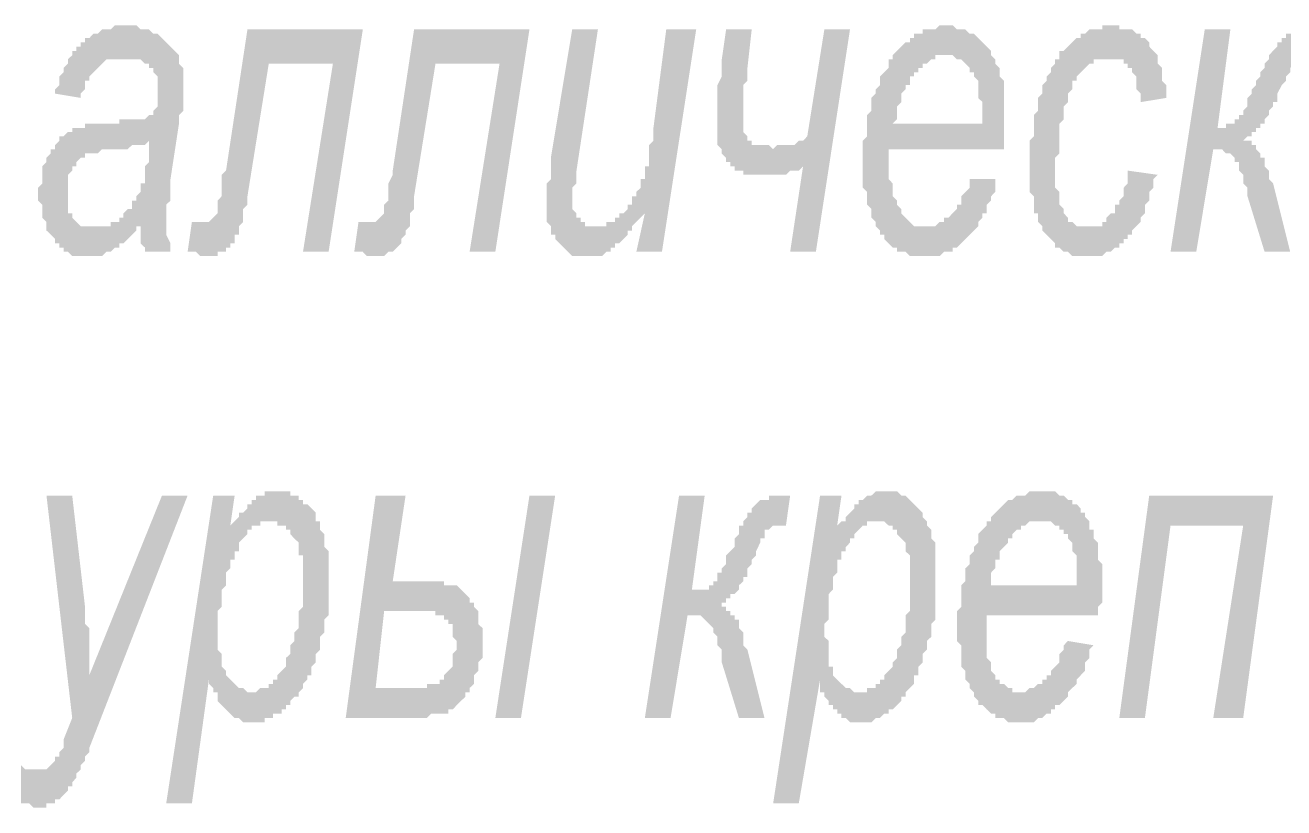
# Model space of a CAD drawing. Header units: millimetres. Extents: x 1372 to 666090, y 1285 to 31551.
# Drawn here: x 571148 to 572376, y 10033 to 10797 of the extents above; entities that cross this region are included whole.
import ezdxf

# ---------------------------------------------------------------- set-up
doc = ezdxf.new("R2010")
doc.units = ezdxf.units.MM
doc.layers.add('PDF _75-АЗ Штамп', color=7, linetype='Continuous')

msp = doc.modelspace()

# ---------------------------------------------------------------- hatches: boundary and pattern name
at = {"layer": 'PDF _75-АЗ Штамп', "transparency": 33554559}
h = msp.add_hatch(color=256, dxfattribs=at)
h.paths.add_polyline_path([(571260.4, 10600.7), (571256.2, 10600.7), (571256.2, 10596.5), (571252.1, 10592.4), (571252.1, 10592.4), (571247.9, 10588.2), (571247.9, 10588.2), (571243.7, 10584), (571239.6, 10584), (571239.6, 10579.9), (571235.4, 10579.9), (571235.4, 10579.9), (571231.2, 10575.7), (571231.2, 10575.7), (571227, 10575.7), (571222.9, 10571.5), (571222.9, 10571.5), (571218.7, 10571.5), (571214.5, 10571.5), (571214.5, 10571.5), (571210.4, 10571.5), (571210.4, 10571.5), (571206.2, 10571.5), (571202, 10571.5), (571197.8, 10571.5), (571197.8, 10571.5), (571193.7, 10571.5), (571189.5, 10575.7), (571189.5, 10575.7), (571185.3, 10575.7), (571185.3, 10579.9), (571181.2, 10579.9), (571181.2, 10584), (571177, 10584), (571177, 10588.2), (571172.8, 10592.4), (571172.8, 10592.4), (571168.6, 10596.5), (571168.6, 10600.7), (571168.6, 10604.9), (571164.5, 10609), (571164.5, 10609), (571164.5, 10613.2), (571164.5, 10617.4), (571164.5, 10621.6), (571160.3, 10625.7), (571160.3, 10629.9), (571160.3, 10634.1), (571160.3, 10638.2), (571164.5, 10642.4), (571164.5, 10646.6), (571164.5, 10650.8), (571164.5, 10654.9), (571164.5, 10659.1), (571164.5, 10659.1), (571168.6, 10663.3), (571168.6, 10663.3), (571168.6, 10667.4), (571172.8, 10671.6), (571172.8, 10675.8), (571177, 10675.8), (571177, 10679.9), (571181.2, 10684.1), (571181.2, 10684.1), (571181.2, 10688.3), (571185.3, 10688.3), (571189.5, 10692.5), (571189.5, 10692.5), (571193.7, 10692.5), (571193.7, 10696.6), (571197.8, 10696.6), (571202, 10696.6), (571206.2, 10696.6), (571206.2, 10700.8), (571206.2, 10700.8), (571210.4, 10700.8), (571210.4, 10700.8), (571214.5, 10700.8), (571218.7, 10700.8), (571218.7, 10700.8), (571222.9, 10700.8), (571227, 10700.8), (571231.2, 10700.8), (571235.4, 10700.8), (571239.6, 10700.8), (571239.6, 10705), (571243.7, 10705), (571247.9, 10705), (571252.1, 10705), (571252.1, 10705), (571256.2, 10705), (571260.4, 10705), (571264.6, 10705), (571264.6, 10705), (571268.7, 10709.1), (571268.7, 10709.1), (571272.9, 10709.1), (571272.9, 10709.1), (571272.9, 10709.1), (571272.9, 10713.3), (571277.1, 10717.5), (571277.1, 10721.7), (571277.1, 10725.8), (571277.1, 10730), (571277.1, 10734.2), (571277.1, 10734.2), (571277.1, 10738.3), (571277.1, 10742.5), (571277.1, 10746.7), (571272.9, 10750.8), (571272.9, 10755), (571268.7, 10755), (571268.7, 10759.2), (571264.6, 10759.2), (571264.6, 10759.2), (571260.4, 10763.4), (571260.4, 10763.4), (571256.2, 10763.4), (571252.1, 10763.4), (571252.1, 10763.4), (571247.9, 10763.4), (571243.7, 10763.4), (571239.6, 10763.4), (571239.6, 10763.4), (571235.4, 10763.4), (571231.2, 10763.4), (571231.2, 10763.4), (571227, 10763.4), (571222.9, 10759.2), (571222.9, 10759.2), (571218.7, 10755), (571218.7, 10755), (571214.5, 10750.8), (571214.5, 10750.8), (571210.4, 10746.7), (571210.4, 10742.5), (571206.2, 10742.5), (571206.2, 10738.3), (571206.2, 10734.2), (571202, 10730), (571202, 10725.8), (571202, 10725.8), (571177, 10730), (571177, 10734.2), (571181.2, 10738.3), (571181.2, 10742.5), (571181.2, 10746.7), (571181.2, 10746.7), (571185.3, 10750.8), (571185.3, 10755), (571189.5, 10759.2), (571189.5, 10763.4), (571189.5, 10763.4), (571193.7, 10767.5), (571193.7, 10771.7), (571197.8, 10771.7), (571197.8, 10775.9), (571202, 10775.9), (571202, 10780), (571206.2, 10780), (571206.2, 10784.2), (571210.4, 10784.2), (571210.4, 10784.2), (571214.5, 10788.4), (571214.5, 10788.4), (571218.7, 10788.4), (571222.9, 10792.6), (571222.9, 10792.6), (571227, 10792.6), (571231.2, 10792.6), (571231.2, 10792.6), (571235.4, 10796.7), (571239.6, 10796.7), (571243.7, 10796.7), (571243.7, 10796.7), (571243.7, 10796.7), (571247.9, 10796.7), (571252.1, 10796.7), (571256.2, 10796.7), (571260.4, 10792.6), (571260.4, 10792.6), (571264.6, 10792.6), (571268.7, 10792.6), (571268.7, 10792.6), (571272.9, 10788.4), (571277.1, 10788.4), (571277.1, 10788.4), (571281.3, 10784.2), (571281.3, 10784.2), (571285.4, 10780), (571285.4, 10780), (571289.6, 10775.9), (571289.6, 10775.9), (571293.8, 10771.7), (571293.8, 10771.7), (571297.9, 10767.5), (571297.9, 10763.4), (571297.9, 10759.2), (571297.9, 10759.2), (571302.1, 10755), (571302.1, 10750.8), (571302.1, 10746.7), (571302.1, 10742.5), (571302.1, 10738.3), (571302.1, 10734.2), (571302.1, 10734.2), (571302.1, 10730), (571302.1, 10725.8), (571302.1, 10721.7), (571302.1, 10717.5), (571302.1, 10713.3), (571297.9, 10709.1), (571297.9, 10705), (571297.9, 10700.8), (571289.6, 10646.6), (571289.6, 10642.4), (571289.6, 10638.2), (571289.6, 10629.9), (571289.6, 10625.7), (571285.4, 10621.6), (571285.4, 10617.4), (571285.4, 10617.4), (571285.4, 10613.2), (571285.4, 10609), (571285.4, 10604.9), (571285.4, 10604.9), (571285.4, 10600.7), (571285.4, 10596.5), (571285.4, 10592.4), (571285.4, 10592.4), (571289.6, 10584), (571289.6, 10579.9), (571289.6, 10575.7), (571289.6, 10575.7), (571264.6, 10575.7), (571264.6, 10579.9), (571260.4, 10584), (571260.4, 10588.2), (571260.4, 10592.4), (571260.4, 10596.5), (571260.4, 10600.7), (571260.4, 10600.7)], flags=0)
h.paths.add_polyline_path([(571268.7, 10684.1), (571268.7, 10684.1), (571264.6, 10679.9), (571260.4, 10679.9), (571260.4, 10679.9), (571260.4, 10679.9), (571256.2, 10679.9), (571256.2, 10679.9), (571252.1, 10679.9), (571247.9, 10675.8), (571247.9, 10675.8), (571243.7, 10675.8), (571239.6, 10675.8), (571239.6, 10675.8), (571235.4, 10675.8), (571231.2, 10675.8), (571227, 10675.8), (571222.9, 10675.8), (571218.7, 10671.6), (571218.7, 10671.6), (571214.5, 10671.6), (571214.5, 10671.6), (571210.4, 10671.6), (571206.2, 10671.6), (571206.2, 10667.4), (571206.2, 10667.4), (571202, 10667.4), (571202, 10667.4), (571197.8, 10663.3), (571197.8, 10659.1), (571193.7, 10659.1), (571193.7, 10654.9), (571193.7, 10654.9), (571189.5, 10650.8), (571189.5, 10646.6), (571189.5, 10642.4), (571189.5, 10638.2), (571189.5, 10638.2), (571189.5, 10634.1), (571189.5, 10629.9), (571189.5, 10625.7), (571189.5, 10621.6), (571189.5, 10617.4), (571189.5, 10613.2), (571193.7, 10613.2), (571193.7, 10609), (571193.7, 10609), (571197.8, 10604.9), (571197.8, 10604.9), (571202, 10600.7), (571206.2, 10600.7), (571206.2, 10600.7), (571210.4, 10600.7), (571214.5, 10600.7), (571214.5, 10600.7), (571214.5, 10600.7), (571218.7, 10600.7), (571222.9, 10600.7), (571222.9, 10600.7), (571227, 10600.7), (571231.2, 10600.7), (571231.2, 10604.9), (571235.4, 10604.9), (571239.6, 10604.9), (571239.6, 10609), (571243.7, 10609), (571243.7, 10613.2), (571247.9, 10617.4), (571252.1, 10617.4), (571252.1, 10621.6), (571252.1, 10625.7), (571256.2, 10625.7), (571256.2, 10629.9), (571260.4, 10634.1), (571260.4, 10634.1), (571260.4, 10638.2), (571260.4, 10642.4), (571264.6, 10642.4), (571264.6, 10646.6), (571264.6, 10650.8), (571264.6, 10654.9), (571264.6, 10659.1), (571268.7, 10663.3), (571268.7, 10667.4), (571268.7, 10671.6), (571268.7, 10675.8), (571268.7, 10679.9), (571268.7, 10684.1)], flags=0)
h = msp.add_hatch(color=256, dxfattribs=at)
h.paths.add_polyline_path([(572069.5, 10646.6), (572094.5, 10646.6), (572094.5, 10642.4), (572094.5, 10638.2), (572094.5, 10634.1), (572090.4, 10629.9), (572090.4, 10625.7), (572090.4, 10625.7), (572086.2, 10621.6), (572086.2, 10617.4), (572086.2, 10613.2), (572082, 10613.2), (572082, 10609), (572077.8, 10604.9), (572077.8, 10600.7), (572073.7, 10596.5), (572073.7, 10596.5), (572069.5, 10592.4), (572069.5, 10592.4), (572065.3, 10588.2), (572065.3, 10588.2), (572061.2, 10584), (572061.2, 10584), (572057, 10579.9), (572052.8, 10579.9), (572052.8, 10575.7), (572048.7, 10575.7), (572048.7, 10575.7), (572044.5, 10575.7), (572040.3, 10571.5), (572040.3, 10571.5), (572036.1, 10571.5), (572032, 10571.5), (572032, 10571.5), (572027.8, 10571.5), (572023.6, 10571.5), (572023.6, 10571.5), (572019.5, 10571.5), (572015.3, 10571.5), (572011.1, 10571.5), (572011.1, 10571.5), (572006.9, 10575.7), (572006.9, 10575.7), (572002.8, 10575.7), (571998.6, 10575.7), (571998.6, 10579.9), (571994.4, 10579.9), (571994.4, 10579.9), (571990.3, 10584), (571990.3, 10584), (571986.1, 10588.2), (571986.1, 10592.4), (571981.9, 10592.4), (571981.9, 10596.5), (571977.8, 10600.7), (571977.8, 10604.9), (571977.8, 10604.9), (571973.6, 10609), (571973.6, 10613.2), (571973.6, 10613.2), (571973.6, 10617.4), (571969.4, 10621.6), (571969.4, 10625.7), (571969.4, 10629.9), (571969.4, 10634.1), (571969.4, 10634.1), (571965.2, 10638.2), (571965.2, 10642.4), (571965.2, 10646.6), (571965.2, 10650.8), (571965.2, 10654.9), (571965.2, 10663.3), (571965.2, 10663.3), (571965.2, 10667.4), (571965.2, 10671.6), (571965.2, 10675.8), (571965.2, 10675.8), (571965.2, 10679.9), (571965.2, 10684.1), (571969.4, 10688.3), (571969.4, 10692.5), (571969.4, 10696.6), (571969.4, 10700.8), (571969.4, 10705), (571969.4, 10709.1), (571973.6, 10713.3), (571973.6, 10717.5), (571973.6, 10721.7), (571973.6, 10725.8), (571977.8, 10730), (571977.8, 10730), (571977.8, 10734.2), (571981.9, 10738.3), (571981.9, 10742.5), (571981.9, 10746.7), (571986.1, 10750.8), (571986.1, 10750.8), (571990.3, 10755), (571990.3, 10759.2), (571990.3, 10763.4), (571994.4, 10763.4), (571994.4, 10767.5), (571998.6, 10771.7), (571998.6, 10771.7), (572002.8, 10775.9), (572002.8, 10775.9), (572006.9, 10780), (572006.9, 10780), (572011.1, 10780), (572011.1, 10784.2), (572015.3, 10784.2), (572015.3, 10788.4), (572019.5, 10788.4), (572023.6, 10788.4), (572023.6, 10792.6), (572027.8, 10792.6), (572032, 10792.6), (572032, 10792.6), (572036.1, 10792.6), (572040.3, 10796.7), (572040.3, 10796.7), (572044.5, 10796.7), (572044.5, 10796.7), (572048.7, 10796.7), (572052.8, 10796.7), (572057, 10792.6), (572057, 10792.6), (572061.2, 10792.6), (572065.3, 10792.6), (572065.3, 10792.6), (572069.5, 10788.4), (572069.5, 10788.4), (572073.7, 10788.4), (572077.8, 10784.2), (572077.8, 10784.2), (572082, 10780), (572082, 10780), (572086.2, 10775.9), (572086.2, 10775.9), (572090.4, 10771.7), (572090.4, 10767.5), (572090.4, 10767.5), (572094.5, 10763.4), (572094.5, 10759.2), (572098.7, 10755), (572098.7, 10755), (572098.7, 10750.8), (572098.7, 10746.7), (572102.9, 10742.5), (572102.9, 10738.3), (572102.9, 10734.2), (572102.9, 10730), (572102.9, 10725.8), (572102.9, 10721.7), (572102.9, 10717.5), (572102.9, 10713.3), (572102.9, 10709.1), (572102.9, 10705), (572102.9, 10700.8), (572102.9, 10696.6), (572102.9, 10692.5), (572102.9, 10688.3), (572102.9, 10684.1), (572102.9, 10679.9), (572102.9, 10675.8), (572102.9, 10675.8), (571990.3, 10675.8), (571990.3, 10667.4), (571990.3, 10663.3), (571990.3, 10663.3), (571990.3, 10659.1), (571990.3, 10654.9), (571990.3, 10646.6), (571994.4, 10642.4), (571994.4, 10638.2), (571994.4, 10634.1), (571994.4, 10634.1), (571994.4, 10629.9), (571998.6, 10625.7), (571998.6, 10621.6), (571998.6, 10621.6), (572002.8, 10617.4), (572002.8, 10617.4), (572002.8, 10613.2), (572006.9, 10609), (572006.9, 10609), (572011.1, 10604.9), (572011.1, 10604.9), (572015.3, 10600.7), (572019.5, 10600.7), (572019.5, 10600.7), (572023.6, 10600.7), (572023.6, 10600.7), (572027.8, 10600.7), (572032, 10600.7), (572032, 10600.7), (572036.1, 10600.7), (572040.3, 10604.9), (572040.3, 10604.9), (572044.5, 10604.9), (572044.5, 10609), (572048.7, 10609), (572052.8, 10613.2), (572052.8, 10613.2), (572057, 10617.4), (572057, 10621.6), (572061.2, 10621.6), (572061.2, 10625.7), (572061.2, 10629.9), (572065.3, 10634.1), (572065.3, 10634.1), (572069.5, 10638.2), (572069.5, 10642.4), (572069.5, 10646.6), (572069.5, 10646.6)], flags=0)
h.paths.add_polyline_path([(571994.4, 10700.8), (572082, 10700.8), (572082, 10705), (572082, 10709.1), (572082, 10713.3), (572082, 10717.5), (572082, 10721.7), (572077.8, 10725.8), (572077.8, 10730), (572077.8, 10734.2), (572077.8, 10738.3), (572077.8, 10742.5), (572073.7, 10746.7), (572073.7, 10746.7), (572073.7, 10750.8), (572069.5, 10750.8), (572069.5, 10755), (572065.3, 10759.2), (572065.3, 10759.2), (572061.2, 10763.4), (572061.2, 10763.4), (572057, 10763.4), (572052.8, 10767.5), (572052.8, 10767.5), (572048.7, 10767.5), (572044.5, 10767.5), (572044.5, 10767.5), (572040.3, 10767.5), (572036.1, 10767.5), (572036.1, 10763.4), (572032, 10763.4), (572032, 10763.4), (572027.8, 10759.2), (572023.6, 10759.2), (572023.6, 10755), (572019.5, 10755), (572019.5, 10750.8), (572015.3, 10750.8), (572015.3, 10746.7), (572011.1, 10746.7), (572011.1, 10742.5), (572011.1, 10738.3), (572006.9, 10738.3), (572006.9, 10734.2), (572002.8, 10730), (572002.8, 10725.8), (572002.8, 10721.7), (571998.6, 10717.5), (571998.6, 10713.3), (571998.6, 10709.1), (571998.6, 10705), (571994.4, 10700.8), (571994.4, 10700.8)], flags=0)
for points in [[(572223.8, 10654.9), (572253, 10650.8), (572248.8, 10646.6), (572248.8, 10642.4), (572248.8, 10638.2), (572244.7, 10634.1), (572244.7, 10629.9), (572244.7, 10625.7), (572240.5, 10621.6), (572240.5, 10617.4), (572240.5, 10613.2), (572236.3, 10609), (572236.3, 10609), (572236.3, 10604.9), (572232.2, 10600.7), (572232.2, 10600.7), (572228, 10596.5), (572228, 10592.4), (572223.8, 10592.4), (572223.8, 10588.2), (572219.7, 10588.2), (572219.7, 10584), (572215.5, 10584), (572215.5, 10579.9), (572211.3, 10579.9), (572207.1, 10575.7), (572207.1, 10575.7), (572203, 10575.7), (572203, 10575.7), (572198.8, 10571.5), (572194.6, 10571.5), (572194.6, 10571.5), (572190.5, 10571.5), (572186.3, 10571.5), (572186.3, 10571.5), (572182.1, 10571.5), (572182.1, 10571.5), (572177.9, 10571.5), (572173.8, 10571.5), (572169.6, 10571.5), (572169.6, 10571.5), (572165.4, 10575.7), (572161.3, 10575.7), (572161.3, 10575.7), (572157.1, 10579.9), (572157.1, 10579.9), (572152.9, 10579.9), (572152.9, 10584), (572148.8, 10588.2), (572148.8, 10588.2), (572144.6, 10592.4), (572144.6, 10592.4), (572140.4, 10596.5), (572140.4, 10600.7), (572140.4, 10600.7), (572136.2, 10604.9), (572136.2, 10609), (572136.2, 10613.2), (572132.1, 10613.2), (572132.1, 10617.4), (572132.1, 10621.6), (572132.1, 10625.7), (572132.1, 10629.9), (572127.9, 10634.1), (572127.9, 10638.2), (572127.9, 10642.4), (572127.9, 10646.6), (572127.9, 10650.8), (572127.9, 10654.9), (572127.9, 10654.9), (572127.9, 10659.1), (572127.9, 10663.3), (572127.9, 10667.4), (572127.9, 10671.6), (572127.9, 10675.8), (572127.9, 10679.9), (572127.9, 10684.1), (572132.1, 10688.3), (572132.1, 10692.5), (572132.1, 10696.6), (572132.1, 10700.8), (572132.1, 10705), (572132.1, 10709.1), (572136.2, 10713.3), (572136.2, 10717.5), (572136.2, 10721.7), (572136.2, 10725.8), (572136.2, 10725.8), (572140.4, 10730), (572140.4, 10734.2), (572140.4, 10738.3), (572144.6, 10742.5), (572144.6, 10746.7), (572144.6, 10746.7), (572148.8, 10750.8), (572148.8, 10755), (572152.9, 10759.2), (572152.9, 10763.4), (572157.1, 10763.4), (572157.1, 10767.5), (572157.1, 10771.7), (572161.3, 10771.7), (572165.4, 10775.9), (572165.4, 10775.9), (572165.4, 10775.9), (572169.6, 10780), (572169.6, 10780), (572173.8, 10784.2), (572177.9, 10784.2), (572177.9, 10788.4), (572182.1, 10788.4), (572182.1, 10788.4), (572186.3, 10792.6), (572190.5, 10792.6), (572190.5, 10792.6), (572194.6, 10792.6), (572198.8, 10792.6), (572198.8, 10796.7), (572203, 10796.7), (572207.1, 10796.7), (572207.1, 10796.7), (572211.3, 10796.7), (572215.5, 10796.7), (572215.5, 10792.6), (572219.7, 10792.6), (572223.8, 10792.6), (572223.8, 10792.6), (572228, 10792.6), (572232.2, 10788.4), (572232.2, 10788.4), (572236.3, 10788.4), (572236.3, 10784.2), (572240.5, 10784.2), (572244.7, 10780), (572244.7, 10775.9), (572244.7, 10775.9), (572248.8, 10771.7), (572248.8, 10771.7), (572253, 10767.5), (572253, 10763.4), (572253, 10759.2), (572257.2, 10755), (572257.2, 10755), (572257.2, 10750.8), (572257.2, 10746.7), (572257.2, 10742.5), (572261.4, 10738.3), (572261.4, 10734.2), (572261.4, 10730), (572261.4, 10725.8), (572261.4, 10725.8), (572236.3, 10721.7), (572236.3, 10725.8), (572236.3, 10730), (572232.2, 10734.2), (572232.2, 10738.3), (572232.2, 10742.5), (572232.2, 10746.7), (572228, 10750.8), (572228, 10750.8), (572228, 10755), (572223.8, 10755), (572223.8, 10759.2), (572219.7, 10759.2), (572219.7, 10763.4), (572215.5, 10763.4), (572211.3, 10763.4), (572211.3, 10763.4), (572207.1, 10763.4), (572207.1, 10763.4), (572203, 10763.4), (572198.8, 10763.4), (572194.6, 10763.4), (572194.6, 10763.4), (572190.5, 10763.4), (572190.5, 10759.2), (572186.3, 10759.2), (572182.1, 10755), (572182.1, 10755), (572177.9, 10750.8), (572177.9, 10750.8), (572177.9, 10750.8), (572173.8, 10746.7), (572173.8, 10742.5), (572169.6, 10742.5), (572169.6, 10738.3), (572169.6, 10734.2), (572165.4, 10730), (572165.4, 10725.8), (572165.4, 10721.7), (572161.3, 10717.5), (572161.3, 10713.3), (572161.3, 10709.1), (572161.3, 10709.1), (572161.3, 10705), (572157.1, 10700.8), (572157.1, 10696.6), (572157.1, 10692.5), (572157.1, 10688.3), (572157.1, 10684.1), (572157.1, 10679.9), (572157.1, 10675.8), (572157.1, 10671.6), (572152.9, 10667.4), (572152.9, 10663.3), (572152.9, 10659.1), (572152.9, 10654.9), (572152.9, 10654.9), (572152.9, 10650.8), (572152.9, 10642.4), (572152.9, 10638.2), (572157.1, 10634.1), (572157.1, 10629.9), (572157.1, 10625.7), (572157.1, 10625.7), (572157.1, 10621.6), (572161.3, 10617.4), (572161.3, 10613.2), (572161.3, 10613.2), (572165.4, 10609), (572165.4, 10604.9), (572169.6, 10604.9), (572173.8, 10600.7), (572173.8, 10600.7), (572177.9, 10600.7), (572177.9, 10600.7), (572182.1, 10600.7), (572182.1, 10600.7), (572186.3, 10600.7), (572190.5, 10600.7), (572190.5, 10600.7), (572194.6, 10600.7), (572198.8, 10600.7), (572198.8, 10604.9), (572203, 10604.9), (572203, 10609), (572207.1, 10613.2), (572207.1, 10613.2), (572211.3, 10613.2), (572211.3, 10617.4), (572211.3, 10621.6), (572215.5, 10621.6), (572215.5, 10625.7), (572219.7, 10629.9), (572219.7, 10634.1), (572219.7, 10638.2), (572223.8, 10642.4), (572223.8, 10646.6), (572223.8, 10650.8), (572223.8, 10654.9), (572223.8, 10654.9)], [(571364.7, 10792.6), (571477.3, 10792.6), (571443.9, 10575.7), (571418.9, 10575.7), (571448.1, 10759.2), (571385.5, 10759.2), (571364.7, 10629.9), (571364.7, 10625.7), (571364.7, 10621.6), (571360.5, 10617.4), (571360.5, 10613.2), (571360.5, 10609), (571360.5, 10604.9), (571356.3, 10600.7), (571356.3, 10596.5), (571356.3, 10592.4), (571352.2, 10592.4), (571352.2, 10588.2), (571352.2, 10588.2), (571352.2, 10584), (571348, 10584), (571348, 10579.9), (571343.8, 10579.9), (571343.8, 10575.7), (571339.6, 10575.7), (571335.5, 10575.7), (571335.5, 10571.5), (571331.3, 10571.5), (571327.1, 10571.5), (571327.1, 10571.5), (571327.1, 10571.5), (571323, 10571.5), (571318.8, 10571.5), (571318.8, 10571.5), (571314.6, 10575.7), (571310.5, 10575.7), (571306.3, 10575.7), (571306.3, 10575.7), (571310.5, 10604.9), (571314.6, 10604.9), (571314.6, 10604.9), (571318.8, 10604.9), (571318.8, 10604.9), (571323, 10604.9), (571327.1, 10604.9), (571331.3, 10609), (571331.3, 10609), (571335.5, 10613.2), (571335.5, 10613.2), (571335.5, 10613.2), (571335.5, 10617.4), (571335.5, 10617.4), (571335.5, 10621.6), (571335.5, 10625.7), (571339.6, 10629.9), (571339.6, 10634.1), (571339.6, 10638.2), (571339.6, 10642.4), (571339.6, 10650.8), (571343.8, 10654.9)], [(571527.3, 10792.6), (571639.9, 10792.6), (571606.6, 10575.7), (571581.5, 10575.7), (571610.7, 10759.2), (571548.2, 10759.2), (571527.3, 10629.9), (571527.3, 10625.7), (571527.3, 10621.6), (571527.3, 10617.4), (571523.2, 10613.2), (571523.2, 10609), (571523.2, 10604.9), (571523.2, 10600.7), (571519, 10596.5), (571519, 10592.4), (571519, 10592.4), (571514.8, 10588.2), (571514.8, 10588.2), (571514.8, 10584), (571514.8, 10584), (571510.6, 10579.9), (571510.6, 10579.9), (571506.5, 10575.7), (571502.3, 10575.7), (571502.3, 10575.7), (571498.1, 10571.5), (571494, 10571.5), (571494, 10571.5), (571489.8, 10571.5), (571489.8, 10571.5), (571485.6, 10571.5), (571485.6, 10571.5), (571481.4, 10571.5), (571477.3, 10575.7), (571477.3, 10575.7), (571473.1, 10575.7), (571468.9, 10575.7), (571473.1, 10604.9), (571477.3, 10604.9), (571481.4, 10604.9), (571481.4, 10604.9), (571485.6, 10604.9), (571489.8, 10604.9), (571489.8, 10604.9), (571494, 10609), (571494, 10609), (571498.1, 10613.2), (571498.1, 10613.2), (571498.1, 10613.2), (571498.1, 10617.4), (571498.1, 10617.4), (571498.1, 10621.6), (571502.3, 10625.7), (571502.3, 10629.9), (571502.3, 10634.1), (571502.3, 10638.2), (571502.3, 10642.4), (571506.5, 10650.8), (571506.5, 10654.9)], [(571752.5, 10613.2), (571748.4, 10609), (571748.4, 10609), (571744.2, 10604.9), (571740, 10600.7), (571740, 10596.5), (571735.9, 10596.5), (571735.9, 10592.4), (571731.7, 10588.2), (571731.7, 10588.2), (571727.5, 10584), (571723.3, 10584), (571723.3, 10579.9), (571719.2, 10579.9), (571719.2, 10575.7), (571715, 10575.7), (571715, 10575.7), (571710.8, 10571.5), (571706.7, 10571.5), (571706.7, 10571.5), (571702.5, 10571.5), (571702.5, 10571.5), (571698.3, 10571.5), (571694.2, 10571.5), (571694.2, 10571.5), (571694.2, 10571.5), (571690, 10571.5), (571685.8, 10571.5), (571681.6, 10571.5), (571681.6, 10571.5), (571677.5, 10575.7), (571677.5, 10575.7), (571673.3, 10579.9), (571673.3, 10579.9), (571669.1, 10584), (571669.1, 10584), (571665, 10588.2), (571665, 10592.4), (571660.8, 10592.4), (571660.8, 10596.5), (571660.8, 10600.7), (571656.6, 10604.9), (571656.6, 10609), (571656.6, 10613.2), (571656.6, 10617.4), (571656.6, 10621.6), (571656.6, 10621.6), (571656.6, 10625.7), (571656.6, 10629.9), (571656.6, 10629.9), (571656.6, 10634.1), (571656.6, 10638.2), (571656.6, 10642.4), (571660.8, 10646.6), (571660.8, 10654.9), (571660.8, 10659.1), (571660.8, 10663.3), (571660.8, 10667.4), (571681.6, 10792.6), (571706.7, 10792.6), (571685.8, 10654.9), (571685.8, 10646.6), (571685.8, 10642.4), (571681.6, 10638.2), (571681.6, 10634.1), (571681.6, 10629.9), (571681.6, 10625.7), (571681.6, 10625.7), (571681.6, 10621.6), (571681.6, 10617.4), (571685.8, 10613.2), (571685.8, 10609), (571685.8, 10609), (571690, 10609), (571690, 10604.9), (571694.2, 10604.9), (571694.2, 10600.7), (571698.3, 10600.7), (571702.5, 10600.7), (571702.5, 10600.7), (571706.7, 10600.7), (571710.8, 10600.7), (571710.8, 10600.7), (571715, 10600.7), (571715, 10604.9), (571719.2, 10604.9), (571723.3, 10604.9), (571723.3, 10609), (571727.5, 10609), (571727.5, 10613.2), (571731.7, 10613.2), (571735.9, 10617.4), (571735.9, 10621.6), (571740, 10621.6), (571740, 10625.7), (571740, 10629.9), (571744.2, 10629.9), (571744.2, 10634.1), (571748.4, 10638.2), (571748.4, 10642.4), (571748.4, 10646.6), (571752.5, 10646.6), (571752.5, 10650.8), (571752.5, 10654.9), (571752.5, 10659.1), (571756.7, 10659.1), (571756.7, 10663.3), (571756.7, 10667.4), (571756.7, 10671.6), (571756.7, 10675.8), (571756.7, 10679.9), (571760.9, 10684.1), (571760.9, 10688.3), (571760.9, 10692.5), (571760.9, 10696.6), (571773.4, 10792.6), (571802.6, 10792.6), (571769.2, 10575.7), (571744.2, 10575.7)], [(571831.8, 10792.6), (571856.8, 10792.6), (571852.6, 10755), (571852.6, 10746.7), (571852.6, 10742.5), (571848.5, 10738.3), (571848.5, 10734.2), (571848.5, 10730), (571848.5, 10725.8), (571848.5, 10721.7), (571848.5, 10717.5), (571848.5, 10713.3), (571848.5, 10709.1), (571848.5, 10709.1), (571848.5, 10705), (571848.5, 10700.8), (571848.5, 10696.6), (571848.5, 10692.5), (571848.5, 10692.5), (571852.6, 10688.3), (571852.6, 10684.1), (571856.8, 10684.1), (571856.8, 10684.1), (571856.8, 10679.9), (571861, 10679.9), (571865.1, 10679.9), (571865.1, 10679.9), (571869.3, 10679.9), (571873.5, 10679.9), (571877.7, 10675.8), (571877.7, 10675.8), (571881.8, 10679.9), (571881.8, 10679.9), (571886, 10679.9), (571890.2, 10679.9), (571890.2, 10679.9), (571894.3, 10679.9), (571898.5, 10679.9), (571898.5, 10679.9), (571902.7, 10684.1), (571906.9, 10684.1), (571906.9, 10684.1), (571911, 10688.3), (571927.7, 10792.6), (571952.7, 10792.6), (571919.4, 10575.7), (571894.3, 10575.7), (571906.9, 10659.1), (571902.7, 10654.9), (571902.7, 10654.9), (571898.5, 10654.9), (571894.3, 10654.9), (571890.2, 10650.8), (571890.2, 10650.8), (571886, 10650.8), (571881.8, 10650.8), (571881.8, 10650.8), (571877.7, 10650.8), (571873.5, 10650.8), (571873.5, 10650.8), (571869.3, 10650.8), (571869.3, 10650.8), (571865.1, 10650.8), (571861, 10650.8), (571856.8, 10650.8), (571856.8, 10650.8), (571852.6, 10650.8), (571848.5, 10650.8), (571848.5, 10654.9), (571844.3, 10654.9), (571840.1, 10654.9), (571840.1, 10659.1), (571836, 10659.1), (571836, 10663.3), (571836, 10663.3), (571831.8, 10663.3), (571831.8, 10667.4), (571827.6, 10671.6), (571827.6, 10675.8), (571827.6, 10675.8), (571823.4, 10679.9), (571823.4, 10684.1), (571823.4, 10688.3), (571823.4, 10692.5), (571823.4, 10696.6), (571823.4, 10700.8), (571823.4, 10700.8), (571823.4, 10705), (571823.4, 10705), (571823.4, 10709.1), (571823.4, 10709.1), (571823.4, 10713.3), (571823.4, 10717.5), (571823.4, 10721.7), (571823.4, 10725.8), (571823.4, 10730), (571823.4, 10734.2), (571823.4, 10738.3), (571827.6, 10746.7), (571827.6, 10750.8), (571827.6, 10759.2), (571827.6, 10763.4)], [(572298.9, 10792.6), (572323.9, 10792.6), (572311.4, 10696.6), (572315.6, 10696.6), (572319.7, 10696.6), (572319.7, 10700.8), (572323.9, 10700.8), (572328.1, 10700.8), (572328.1, 10705), (572332.3, 10705), (572332.3, 10705), (572332.3, 10709.1), (572336.4, 10709.1), (572336.4, 10713.3), (572336.4, 10713.3), (572340.6, 10717.5), (572340.6, 10721.7), (572340.6, 10725.8), (572344.8, 10730), (572344.8, 10734.2), (572348.9, 10738.3), (572348.9, 10742.5), (572348.9, 10742.5), (572353.1, 10746.7), (572353.1, 10750.8), (572357.3, 10755), (572357.3, 10759.2), (572361.5, 10763.4), (572361.5, 10767.5), (572365.6, 10771.7), (572365.6, 10771.7), (572369.8, 10775.9), (572369.8, 10775.9), (572369.8, 10780), (572374, 10780), (572374, 10780), (572374, 10784.2), (572378.1, 10784.2), (572378.1, 10788.4), (572382.3, 10788.4), (572386.5, 10788.4), (572386.5, 10788.4), (572390.6, 10788.4), (572394.8, 10788.4), (572394.8, 10792.6), (572407.3, 10792.6), (572403.2, 10759.2), (572399, 10759.2), (572394.8, 10759.2), (572390.6, 10759.2), (572386.5, 10759.2), (572386.5, 10759.2), (572386.5, 10759.2), (572382.3, 10755), (572382.3, 10755), (572382.3, 10750.8), (572378.1, 10746.7), (572378.1, 10742.5), (572374, 10738.3), (572374, 10738.3), (572369.8, 10730), (572369.8, 10725.8), (572369.8, 10721.7), (572365.6, 10721.7), (572365.6, 10717.5), (572361.5, 10713.3), (572361.5, 10709.1), (572361.5, 10709.1), (572357.3, 10705), (572357.3, 10700.8), (572357.3, 10700.8), (572353.1, 10700.8), (572353.1, 10696.6), (572348.9, 10696.6), (572348.9, 10692.5), (572344.8, 10692.5), (572344.8, 10688.3), (572340.6, 10688.3), (572336.4, 10684.1), (572340.6, 10684.1), (572344.8, 10684.1), (572344.8, 10679.9), (572348.9, 10679.9), (572348.9, 10675.8), (572353.1, 10671.6), (572353.1, 10671.6), (572353.1, 10667.4), (572357.3, 10667.4), (572357.3, 10663.3), (572357.3, 10659.1), (572361.5, 10654.9), (572361.5, 10650.8), (572361.5, 10646.6), (572365.6, 10642.4), (572365.6, 10642.4), (572382.3, 10575.7), (572357.3, 10575.7), (572340.6, 10629.9), (572340.6, 10634.1), (572340.6, 10638.2), (572336.4, 10642.4), (572336.4, 10646.6), (572336.4, 10650.8), (572332.3, 10654.9), (572332.3, 10659.1), (572332.3, 10663.3), (572328.1, 10663.3), (572328.1, 10667.4), (572328.1, 10667.4), (572323.9, 10671.6), (572323.9, 10671.6), (572319.7, 10671.6), (572315.6, 10675.8), (572315.6, 10675.8), (572311.4, 10675.8), (572307.2, 10675.8), (572307.2, 10675.8), (572290.6, 10575.7), (572265.5, 10575.7)], [(571143.6, 10037.7), (571143.6, 10075.2), (571147.8, 10071), (571152, 10071), (571152, 10071), (571156.1, 10071), (571160.3, 10071), (571160.3, 10071), (571164.5, 10071), (571168.6, 10071), (571168.6, 10071), (571172.8, 10075.2), (571172.8, 10075.2), (571172.8, 10075.2), (571177, 10079.4), (571177, 10083.5), (571181.2, 10083.5), (571181.2, 10087.7), (571185.3, 10091.9), (571185.3, 10096.1), (571185.3, 10100.2), (571193.7, 10121.1), (571168.6, 10338), (571193.7, 10338), (571206.2, 10229.5), (571206.2, 10225.3), (571206.2, 10221.2), (571206.2, 10217), (571206.2, 10212.8), (571210.4, 10208.7), (571210.4, 10204.5), (571210.4, 10200.3), (571210.4, 10196.2), (571210.4, 10192), (571210.4, 10187.8), (571210.4, 10183.6), (571210.4, 10179.5), (571210.4, 10175.3), (571210.4, 10171.1), (571210.4, 10167), (571210.4, 10162.8), (571281.3, 10338), (571306.3, 10338), (571210.4, 10091.9), (571210.4, 10087.7), (571206.2, 10083.5), (571206.2, 10079.4), (571202, 10075.2), (571202, 10071), (571197.8, 10066.9), (571197.8, 10062.7), (571197.8, 10062.7), (571193.7, 10058.5), (571193.7, 10054.3), (571189.5, 10054.3), (571189.5, 10050.2), (571189.5, 10050.2), (571185.3, 10046), (571185.3, 10046), (571185.3, 10046), (571181.2, 10041.8), (571177, 10041.8), (571177, 10037.7), (571172.8, 10037.7), (571168.6, 10037.7), (571168.6, 10033.5), (571164.5, 10033.5), (571160.3, 10033.5), (571160.3, 10033.5), (571156.1, 10033.5), (571156.1, 10033.5), (571152, 10037.7), (571147.8, 10037.7), (571147.8, 10037.7), (571143.6, 10037.7), (571143.6, 10037.7)], [(571785.9, 10338), (571810.9, 10338), (571798.4, 10246.2), (571802.6, 10246.2), (571806.8, 10246.2), (571806.8, 10246.2), (571810.9, 10246.2), (571815.1, 10246.2), (571815.1, 10250.4), (571819.3, 10250.4), (571819.3, 10254.5), (571819.3, 10254.5), (571823.4, 10254.5), (571823.4, 10258.7), (571823.4, 10262.9), (571827.6, 10262.9), (571827.6, 10267.1), (571831.8, 10271.2), (571831.8, 10275.4), (571831.8, 10279.6), (571836, 10283.7), (571840.1, 10287.9), (571840.1, 10287.9), (571840.1, 10296.2), (571844.3, 10300.4), (571844.3, 10304.6), (571844.3, 10308.8), (571848.5, 10308.8), (571848.5, 10312.9), (571852.6, 10317.1), (571852.6, 10321.3), (571856.8, 10321.3), (571856.8, 10325.4), (571856.8, 10325.4), (571861, 10329.6), (571861, 10329.6), (571861, 10329.6), (571865.1, 10333.8), (571865.1, 10333.8), (571869.3, 10333.8), (571873.5, 10333.8), (571873.5, 10338), (571877.7, 10338), (571881.8, 10338), (571881.8, 10338), (571894.3, 10338), (571890.2, 10308.8), (571886, 10308.8), (571881.8, 10308.8), (571877.7, 10308.8), (571873.5, 10304.6), (571873.5, 10304.6), (571873.5, 10304.6), (571869.3, 10304.6), (571869.3, 10300.4), (571869.3, 10296.2), (571865.1, 10296.2), (571865.1, 10292.1), (571861, 10283.7), (571861, 10283.7), (571861, 10279.6), (571856.8, 10275.4), (571856.8, 10271.2), (571852.6, 10267.1), (571852.6, 10262.9), (571852.6, 10258.7), (571848.5, 10258.7), (571848.5, 10254.5), (571844.3, 10250.4), (571844.3, 10250.4), (571844.3, 10250.4), (571844.3, 10246.2), (571840.1, 10242), (571836, 10242), (571836, 10237.9), (571831.8, 10237.9), (571831.8, 10233.7), (571827.6, 10233.7), (571827.6, 10233.7), (571827.6, 10229.5), (571831.8, 10229.5), (571831.8, 10225.3), (571836, 10225.3), (571836, 10221.2), (571840.1, 10221.2), (571840.1, 10217), (571844.3, 10217), (571844.3, 10212.8), (571844.3, 10208.7), (571848.5, 10204.5), (571848.5, 10200.3), (571848.5, 10196.2), (571848.5, 10192), (571852.6, 10187.8), (571852.6, 10187.8), (571869.3, 10121.1), (571844.3, 10121.1), (571827.6, 10175.3), (571827.6, 10179.5), (571827.6, 10187.8), (571823.4, 10192), (571823.4, 10196.2), (571823.4, 10200.3), (571819.3, 10204.5), (571819.3, 10204.5), (571819.3, 10208.7), (571815.1, 10212.8), (571815.1, 10212.8), (571815.1, 10212.8), (571810.9, 10217), (571810.9, 10217), (571806.8, 10221.2), (571806.8, 10221.2), (571802.6, 10221.2), (571798.4, 10221.2), (571794.2, 10221.2), (571794.2, 10221.2), (571777.6, 10121.1), (571752.5, 10121.1)], [(572244.7, 10338), (572365.6, 10338), (572336.4, 10121.1), (572307.2, 10121.1), (572336.4, 10308.8), (572265.5, 10308.8), (572240.5, 10121.1), (572215.5, 10121.1)]]:
    msp.add_hatch(color=256, dxfattribs=at).paths.add_polyline_path(points)
h = msp.add_hatch(color=256, dxfattribs=at)
h.paths.add_polyline_path([(571285.4, 10037.7), (571331.3, 10338), (571352.2, 10338), (571348, 10308.8), (571352.2, 10312.9), (571352.2, 10312.9), (571356.3, 10317.1), (571356.3, 10321.3), (571360.5, 10321.3), (571364.7, 10325.4), (571364.7, 10329.6), (571368.8, 10329.6), (571368.8, 10333.8), (571373, 10333.8), (571373, 10333.8), (571373, 10338), (571377.2, 10338), (571381.4, 10338), (571381.4, 10342.1), (571385.5, 10342.1), (571389.7, 10342.1), (571389.7, 10342.1), (571393.9, 10342.1), (571398, 10342.1), (571402.2, 10342.1), (571402.2, 10342.1), (571406.4, 10342.1), (571406.4, 10338), (571410.5, 10338), (571414.7, 10338), (571414.7, 10333.8), (571418.9, 10333.8), (571418.9, 10329.6), (571423.1, 10329.6), (571427.2, 10325.4), (571427.2, 10325.4), (571431.4, 10321.3), (571431.4, 10321.3), (571431.4, 10317.1), (571431.4, 10312.9), (571435.6, 10312.9), (571435.6, 10308.8), (571435.6, 10304.6), (571439.7, 10300.4), (571439.7, 10296.2), (571439.7, 10296.2), (571439.7, 10292.1), (571439.7, 10287.9), (571443.9, 10283.7), (571443.9, 10279.6), (571443.9, 10275.4), (571443.9, 10271.2), (571443.9, 10267.1), (571443.9, 10258.7), (571443.9, 10254.5), (571443.9, 10254.5), (571443.9, 10250.4), (571443.9, 10246.2), (571443.9, 10242), (571443.9, 10237.9), (571443.9, 10233.7), (571443.9, 10229.5), (571443.9, 10225.3), (571443.9, 10221.2), (571439.7, 10217), (571439.7, 10212.8), (571439.7, 10208.7), (571439.7, 10204.5), (571439.7, 10204.5), (571435.6, 10200.3), (571435.6, 10196.2), (571435.6, 10196.2), (571435.6, 10192), (571435.6, 10187.8), (571431.4, 10183.6), (571431.4, 10179.5), (571431.4, 10175.3), (571427.2, 10171.1), (571427.2, 10167), (571427.2, 10162.8), (571423.1, 10162.8), (571423.1, 10158.6), (571418.9, 10154.4), (571418.9, 10150.3), (571418.9, 10150.3), (571414.7, 10146.1), (571414.7, 10141.9), (571410.5, 10141.9), (571406.4, 10137.8), (571406.4, 10133.6), (571402.2, 10133.6), (571402.2, 10129.4), (571398, 10129.4), (571398, 10125.3), (571393.9, 10125.3), (571393.9, 10125.3), (571389.7, 10125.3), (571389.7, 10121.1), (571385.5, 10121.1), (571381.4, 10121.1), (571381.4, 10116.9), (571377.2, 10116.9), (571373, 10116.9), (571373, 10116.9), (571368.8, 10116.9), (571368.8, 10116.9), (571364.7, 10116.9), (571360.5, 10116.9), (571360.5, 10116.9), (571356.3, 10121.1), (571356.3, 10121.1), (571352.2, 10121.1), (571348, 10125.3), (571348, 10125.3), (571343.8, 10129.4), (571343.8, 10129.4), (571339.6, 10133.6), (571339.6, 10133.6), (571335.5, 10137.8), (571335.5, 10141.9), (571335.5, 10146.1), (571331.3, 10146.1), (571331.3, 10150.3), (571327.1, 10154.4), (571327.1, 10158.6), (571310.5, 10037.7)], flags=0)
h.paths.add_polyline_path([(571335.5, 10208.7), (571335.5, 10204.5), (571335.5, 10200.3), (571335.5, 10196.2), (571335.5, 10192), (571335.5, 10187.8), (571339.6, 10183.6), (571339.6, 10179.5), (571339.6, 10175.3), (571339.6, 10175.3), (571339.6, 10171.1), (571339.6, 10171.1), (571343.8, 10167), (571343.8, 10162.8), (571348, 10158.6), (571348, 10158.6), (571352.2, 10154.4), (571352.2, 10154.4), (571356.3, 10150.3), (571356.3, 10150.3), (571360.5, 10150.3), (571364.7, 10146.1), (571364.7, 10146.1), (571368.8, 10146.1), (571373, 10146.1), (571373, 10146.1), (571377.2, 10150.3), (571381.4, 10150.3), (571381.4, 10150.3), (571385.5, 10150.3), (571385.5, 10154.4), (571389.7, 10154.4), (571389.7, 10158.6), (571393.9, 10158.6), (571393.9, 10162.8), (571398, 10167), (571398, 10167), (571402.2, 10171.1), (571402.2, 10175.3), (571402.2, 10179.5), (571406.4, 10183.6), (571406.4, 10187.8), (571406.4, 10192), (571410.5, 10196.2), (571410.5, 10200.3), (571410.5, 10200.3), (571410.5, 10204.5), (571414.7, 10208.7), (571414.7, 10212.8), (571414.7, 10217), (571414.7, 10221.2), (571414.7, 10225.3), (571418.9, 10229.5), (571418.9, 10233.7), (571418.9, 10237.9), (571418.9, 10242), (571418.9, 10246.2), (571418.9, 10250.4), (571418.9, 10254.5), (571418.9, 10254.5), (571418.9, 10258.7), (571418.9, 10262.9), (571418.9, 10271.2), (571418.9, 10275.4), (571418.9, 10279.6), (571414.7, 10279.6), (571414.7, 10283.7), (571414.7, 10287.9), (571414.7, 10292.1), (571410.5, 10296.2), (571410.5, 10296.2), (571410.5, 10296.2), (571406.4, 10300.4), (571406.4, 10304.6), (571402.2, 10304.6), (571402.2, 10308.8), (571398, 10308.8), (571393.9, 10308.8), (571393.9, 10312.9), (571389.7, 10312.9), (571385.5, 10312.9), (571385.5, 10312.9), (571385.5, 10312.9), (571381.4, 10312.9), (571377.2, 10312.9), (571377.2, 10308.8), (571373, 10308.8), (571368.8, 10308.8), (571368.8, 10304.6), (571364.7, 10304.6), (571364.7, 10300.4), (571360.5, 10296.2), (571360.5, 10296.2), (571356.3, 10292.1), (571356.3, 10287.9), (571356.3, 10283.7), (571352.2, 10283.7), (571352.2, 10279.6), (571352.2, 10275.4), (571348, 10275.4), (571348, 10271.2), (571348, 10267.1), (571343.8, 10262.9), (571343.8, 10258.7), (571343.8, 10254.5), (571343.8, 10250.4), (571339.6, 10246.2), (571339.6, 10242), (571339.6, 10237.9), (571339.6, 10233.7), (571339.6, 10229.5), (571335.5, 10225.3), (571335.5, 10221.2), (571335.5, 10217), (571335.5, 10212.8), (571335.5, 10208.7), (571335.5, 10208.7)], flags=0)
h = msp.add_hatch(color=256, dxfattribs=at)
h.paths.add_polyline_path([(571877.7, 10037.7), (571923.5, 10338), (571944.4, 10338), (571940.2, 10308.8), (571944.4, 10312.9), (571948.6, 10312.9), (571948.6, 10317.1), (571952.7, 10321.3), (571952.7, 10321.3), (571956.9, 10325.4), (571956.9, 10329.6), (571961.1, 10329.6), (571961.1, 10333.8), (571965.2, 10333.8), (571965.2, 10333.8), (571969.4, 10338), (571969.4, 10338), (571973.6, 10338), (571977.8, 10342.1), (571977.8, 10342.1), (571981.9, 10342.1), (571986.1, 10342.1), (571986.1, 10342.1), (571990.3, 10342.1), (571994.4, 10342.1), (571994.4, 10342.1), (571998.6, 10342.1), (572002.8, 10338), (572002.8, 10338), (572006.9, 10338), (572011.1, 10333.8), (572011.1, 10333.8), (572015.3, 10329.6), (572015.3, 10329.6), (572019.5, 10325.4), (572019.5, 10325.4), (572023.6, 10321.3), (572023.6, 10321.3), (572023.6, 10317.1), (572027.8, 10312.9), (572027.8, 10312.9), (572027.8, 10308.8), (572032, 10304.6), (572032, 10300.4), (572032, 10296.2), (572032, 10296.2), (572036.1, 10292.1), (572036.1, 10287.9), (572036.1, 10283.7), (572036.1, 10279.6), (572036.1, 10275.4), (572036.1, 10271.2), (572036.1, 10267.1), (572036.1, 10258.7), (572036.1, 10254.5), (572036.1, 10254.5), (572036.1, 10250.4), (572036.1, 10246.2), (572036.1, 10242), (572036.1, 10237.9), (572036.1, 10233.7), (572036.1, 10229.5), (572036.1, 10225.3), (572036.1, 10221.2), (572036.1, 10217), (572032, 10212.8), (572032, 10208.7), (572032, 10204.5), (572032, 10204.5), (572032, 10200.3), (572027.8, 10196.2), (572027.8, 10196.2), (572027.8, 10192), (572027.8, 10187.8), (572023.6, 10183.6), (572023.6, 10179.5), (572023.6, 10175.3), (572019.5, 10171.1), (572019.5, 10167), (572019.5, 10162.8), (572015.3, 10162.8), (572015.3, 10158.6), (572015.3, 10154.4), (572011.1, 10150.3), (572011.1, 10150.3), (572006.9, 10146.1), (572006.9, 10141.9), (572002.8, 10141.9), (572002.8, 10137.8), (571998.6, 10133.6), (571998.6, 10133.6), (571994.4, 10129.4), (571990.3, 10129.4), (571990.3, 10125.3), (571986.1, 10125.3), (571986.1, 10125.3), (571986.1, 10125.3), (571981.9, 10121.1), (571977.8, 10121.1), (571977.8, 10121.1), (571973.6, 10116.9), (571969.4, 10116.9), (571969.4, 10116.9), (571965.2, 10116.9), (571965.2, 10116.9), (571961.1, 10116.9), (571956.9, 10116.9), (571956.9, 10116.9), (571952.7, 10116.9), (571948.6, 10121.1), (571948.6, 10121.1), (571944.4, 10121.1), (571944.4, 10125.3), (571940.2, 10125.3), (571940.2, 10129.4), (571936, 10129.4), (571936, 10133.6), (571931.9, 10133.6), (571931.9, 10137.8), (571927.7, 10141.9), (571927.7, 10146.1), (571923.5, 10146.1), (571923.5, 10150.3), (571923.5, 10154.4), (571923.5, 10158.6), (571902.7, 10037.7)], flags=0)
h.paths.add_polyline_path([(571927.7, 10208.7), (571927.7, 10204.5), (571927.7, 10200.3), (571931.9, 10196.2), (571931.9, 10192), (571931.9, 10187.8), (571931.9, 10183.6), (571931.9, 10179.5), (571931.9, 10175.3), (571931.9, 10175.3), (571931.9, 10171.1), (571936, 10171.1), (571936, 10167), (571936, 10162.8), (571940.2, 10158.6), (571940.2, 10158.6), (571944.4, 10154.4), (571944.4, 10154.4), (571948.6, 10150.3), (571952.7, 10150.3), (571952.7, 10150.3), (571956.9, 10146.1), (571961.1, 10146.1), (571961.1, 10146.1), (571965.2, 10146.1), (571969.4, 10146.1), (571969.4, 10150.3), (571973.6, 10150.3), (571973.6, 10150.3), (571977.8, 10150.3), (571977.8, 10154.4), (571981.9, 10154.4), (571981.9, 10158.6), (571986.1, 10158.6), (571986.1, 10162.8), (571990.3, 10167), (571990.3, 10167), (571994.4, 10171.1), (571994.4, 10175.3), (571998.6, 10179.5), (571998.6, 10183.6), (571998.6, 10187.8), (572002.8, 10192), (572002.8, 10196.2), (572002.8, 10200.3), (572002.8, 10200.3), (572006.9, 10204.5), (572006.9, 10208.7), (572006.9, 10212.8), (572006.9, 10217), (572006.9, 10221.2), (572011.1, 10225.3), (572011.1, 10229.5), (572011.1, 10233.7), (572011.1, 10237.9), (572011.1, 10242), (572011.1, 10246.2), (572011.1, 10250.4), (572011.1, 10254.5), (572011.1, 10254.5), (572011.1, 10258.7), (572011.1, 10262.9), (572011.1, 10271.2), (572011.1, 10275.4), (572011.1, 10279.6), (572011.1, 10279.6), (572006.9, 10283.7), (572006.9, 10287.9), (572006.9, 10292.1), (572002.8, 10296.2), (572002.8, 10296.2), (572002.8, 10296.2), (571998.6, 10300.4), (571998.6, 10304.6), (571994.4, 10304.6), (571994.4, 10308.8), (571990.3, 10308.8), (571990.3, 10308.8), (571986.1, 10312.9), (571981.9, 10312.9), (571981.9, 10312.9), (571981.9, 10312.9), (571977.8, 10312.9), (571973.6, 10312.9), (571969.4, 10312.9), (571969.4, 10308.8), (571965.2, 10308.8), (571965.2, 10308.8), (571961.1, 10304.6), (571961.1, 10304.6), (571956.9, 10300.4), (571956.9, 10296.2), (571952.7, 10296.2), (571952.7, 10292.1), (571948.6, 10287.9), (571948.6, 10283.7), (571944.4, 10283.7), (571944.4, 10279.6), (571944.4, 10275.4), (571940.2, 10275.4), (571940.2, 10271.2), (571940.2, 10267.1), (571940.2, 10262.9), (571936, 10258.7), (571936, 10254.5), (571936, 10250.4), (571936, 10246.2), (571931.9, 10242), (571931.9, 10237.9), (571931.9, 10233.7), (571931.9, 10229.5), (571931.9, 10225.3), (571931.9, 10221.2), (571931.9, 10217), (571927.7, 10212.8), (571927.7, 10208.7), (571927.7, 10208.7)], flags=0)
h = msp.add_hatch(color=256, dxfattribs=at)
h.paths.add_polyline_path([(572165.4, 10196.2), (572190.5, 10192), (572186.3, 10187.8), (572186.3, 10183.6), (572186.3, 10179.5), (572186.3, 10179.5), (572182.1, 10175.3), (572182.1, 10171.1), (572182.1, 10167), (572177.9, 10162.8), (572177.9, 10162.8), (572173.8, 10158.6), (572173.8, 10154.4), (572169.6, 10150.3), (572169.6, 10150.3), (572165.4, 10146.1), (572165.4, 10141.9), (572165.4, 10141.9), (572161.3, 10137.8), (572161.3, 10137.8), (572157.1, 10133.6), (572152.9, 10133.6), (572152.9, 10129.4), (572148.8, 10129.4), (572148.8, 10125.3), (572144.6, 10125.3), (572140.4, 10121.1), (572140.4, 10121.1), (572136.2, 10121.1), (572136.2, 10121.1), (572132.1, 10116.9), (572127.9, 10116.9), (572123.7, 10116.9), (572123.7, 10116.9), (572119.6, 10116.9), (572119.6, 10116.9), (572115.4, 10116.9), (572111.2, 10116.9), (572107, 10116.9), (572107, 10116.9), (572102.9, 10121.1), (572098.7, 10121.1), (572098.7, 10121.1), (572094.5, 10121.1), (572094.5, 10125.3), (572090.4, 10125.3), (572086.2, 10129.4), (572086.2, 10129.4), (572086.2, 10129.4), (572082, 10133.6), (572077.8, 10133.6), (572077.8, 10137.8), (572073.7, 10141.9), (572073.7, 10141.9), (572073.7, 10146.1), (572069.5, 10150.3), (572069.5, 10154.4), (572065.3, 10158.6), (572065.3, 10158.6), (572065.3, 10158.6), (572065.3, 10162.8), (572065.3, 10167), (572061.2, 10171.1), (572061.2, 10175.3), (572061.2, 10179.5), (572061.2, 10183.6), (572061.2, 10187.8), (572061.2, 10192), (572057, 10196.2), (572057, 10200.3), (572057, 10204.5), (572057, 10208.7), (572057, 10208.7), (572057, 10212.8), (572057, 10217), (572057, 10221.2), (572057, 10225.3), (572061.2, 10229.5), (572061.2, 10233.7), (572061.2, 10237.9), (572061.2, 10242), (572061.2, 10246.2), (572061.2, 10250.4), (572061.2, 10250.4), (572065.3, 10254.5), (572065.3, 10258.7), (572065.3, 10262.9), (572065.3, 10267.1), (572069.5, 10271.2), (572069.5, 10275.4), (572069.5, 10275.4), (572069.5, 10279.6), (572073.7, 10283.7), (572073.7, 10287.9), (572077.8, 10292.1), (572077.8, 10296.2), (572077.8, 10300.4), (572082, 10304.6), (572082, 10304.6), (572086.2, 10308.8), (572086.2, 10312.9), (572090.4, 10312.9), (572090.4, 10317.1), (572094.5, 10321.3), (572094.5, 10321.3), (572098.7, 10325.4), (572098.7, 10325.4), (572098.7, 10325.4), (572102.9, 10329.6), (572102.9, 10329.6), (572107, 10333.8), (572111.2, 10333.8), (572111.2, 10333.8), (572115.4, 10338), (572119.6, 10338), (572119.6, 10338), (572123.7, 10338), (572127.9, 10342.1), (572127.9, 10342.1), (572132.1, 10342.1), (572136.2, 10342.1), (572136.2, 10342.1), (572140.4, 10342.1), (572140.4, 10342.1), (572144.6, 10342.1), (572148.8, 10342.1), (572152.9, 10342.1), (572152.9, 10342.1), (572157.1, 10338), (572161.3, 10338), (572161.3, 10338), (572165.4, 10333.8), (572165.4, 10333.8), (572169.6, 10333.8), (572169.6, 10329.6), (572173.8, 10329.6), (572177.9, 10325.4), (572177.9, 10321.3), (572182.1, 10321.3), (572182.1, 10317.1), (572182.1, 10317.1), (572186.3, 10312.9), (572186.3, 10308.8), (572186.3, 10304.6), (572190.5, 10304.6), (572190.5, 10300.4), (572190.5, 10296.2), (572194.6, 10292.1), (572194.6, 10287.9), (572194.6, 10283.7), (572194.6, 10279.6), (572194.6, 10275.4), (572198.8, 10271.2), (572198.8, 10267.1), (572198.8, 10262.9), (572198.8, 10258.7), (572198.8, 10254.5), (572198.8, 10254.5), (572198.8, 10250.4), (572198.8, 10246.2), (572198.8, 10242), (572198.8, 10237.9), (572198.8, 10233.7), (572194.6, 10229.5), (572194.6, 10225.3), (572194.6, 10221.2), (572086.2, 10221.2), (572086.2, 10217), (572086.2, 10212.8), (572086.2, 10208.7), (572086.2, 10204.5), (572086.2, 10200.3), (572086.2, 10196.2), (572086.2, 10192), (572086.2, 10187.8), (572086.2, 10183.6), (572086.2, 10179.5), (572090.4, 10175.3), (572090.4, 10171.1), (572090.4, 10171.1), (572090.4, 10167), (572094.5, 10162.8), (572094.5, 10162.8), (572094.5, 10158.6), (572098.7, 10158.6), (572098.7, 10154.4), (572102.9, 10154.4), (572107, 10150.3), (572107, 10150.3), (572111.2, 10150.3), (572111.2, 10146.1), (572115.4, 10146.1), (572119.6, 10146.1), (572119.6, 10146.1), (572123.7, 10146.1), (572127.9, 10150.3), (572127.9, 10150.3), (572132.1, 10150.3), (572132.1, 10150.3), (572136.2, 10154.4), (572140.4, 10154.4), (572140.4, 10158.6), (572144.6, 10158.6), (572144.6, 10162.8), (572148.8, 10162.8), (572148.8, 10167), (572152.9, 10171.1), (572152.9, 10171.1), (572157.1, 10175.3), (572157.1, 10179.5), (572157.1, 10183.6), (572161.3, 10187.8), (572161.3, 10192), (572161.3, 10192), (572165.4, 10196.2)], flags=0)
h.paths.add_polyline_path([(572090.4, 10250.4), (572173.8, 10250.4), (572173.8, 10254.5), (572173.8, 10258.7), (572173.8, 10262.9), (572173.8, 10267.1), (572173.8, 10271.2), (572173.8, 10275.4), (572173.8, 10279.6), (572169.6, 10283.7), (572169.6, 10287.9), (572169.6, 10287.9), (572169.6, 10292.1), (572165.4, 10296.2), (572165.4, 10296.2), (572165.4, 10300.4), (572161.3, 10300.4), (572161.3, 10304.6), (572157.1, 10304.6), (572157.1, 10308.8), (572152.9, 10308.8), (572148.8, 10312.9), (572148.8, 10312.9), (572144.6, 10312.9), (572140.4, 10312.9), (572140.4, 10312.9), (572136.2, 10312.9), (572132.1, 10312.9), (572132.1, 10312.9), (572127.9, 10312.9), (572123.7, 10308.8), (572123.7, 10308.8), (572119.6, 10308.8), (572119.6, 10304.6), (572115.4, 10304.6), (572111.2, 10300.4), (572111.2, 10300.4), (572111.2, 10296.2), (572107, 10296.2), (572107, 10292.1), (572102.9, 10287.9), (572102.9, 10287.9), (572098.7, 10283.7), (572098.7, 10279.6), (572098.7, 10275.4), (572094.5, 10275.4), (572094.5, 10271.2), (572094.5, 10267.1), (572090.4, 10262.9), (572090.4, 10258.7), (572090.4, 10254.5), (572090.4, 10250.4), (572090.4, 10250.4)], flags=0)
h = msp.add_hatch(color=256, dxfattribs=at)
h.paths.add_polyline_path([(571639.9, 10338), (571665, 10338), (571631.6, 10121.1), (571606.6, 10121.1)], flags=0)
h.paths.add_polyline_path([(571489.8, 10338), (571519, 10338), (571506.5, 10254.5), (571531.5, 10254.5), (571535.7, 10254.5), (571539.8, 10254.5), (571544, 10254.5), (571548.2, 10254.5), (571548.2, 10254.5), (571552.3, 10254.5), (571556.5, 10254.5), (571556.5, 10250.4), (571560.7, 10250.4), (571564.9, 10250.4), (571564.9, 10250.4), (571569, 10250.4), (571569, 10250.4), (571569, 10250.4), (571573.2, 10246.2), (571573.2, 10246.2), (571577.4, 10242), (571577.4, 10242), (571581.5, 10237.9), (571581.5, 10233.7), (571585.7, 10233.7), (571585.7, 10229.5), (571585.7, 10229.5), (571589.9, 10225.3), (571589.9, 10221.2), (571589.9, 10217), (571589.9, 10212.8), (571594.1, 10208.7), (571594.1, 10204.5), (571594.1, 10200.3), (571594.1, 10196.2), (571594.1, 10196.2), (571594.1, 10192), (571594.1, 10187.8), (571594.1, 10183.6), (571594.1, 10179.5), (571589.9, 10175.3), (571589.9, 10171.1), (571589.9, 10167), (571589.9, 10167), (571585.7, 10162.8), (571585.7, 10158.6), (571585.7, 10154.4), (571581.5, 10150.3), (571581.5, 10146.1), (571577.4, 10146.1), (571577.4, 10141.9), (571573.2, 10137.8), (571573.2, 10137.8), (571569, 10133.6), (571569, 10133.6), (571564.9, 10129.4), (571564.9, 10129.4), (571564.9, 10129.4), (571560.7, 10129.4), (571560.7, 10125.3), (571556.5, 10125.3), (571556.5, 10125.3), (571552.3, 10125.3), (571548.2, 10125.3), (571548.2, 10125.3), (571544, 10125.3), (571539.8, 10121.1), (571535.7, 10121.1), (571535.7, 10121.1), (571531.5, 10121.1), (571527.3, 10121.1), (571523.2, 10121.1), (571460.6, 10121.1)], flags=0)
h.paths.add_polyline_path([(571489.8, 10150.3), (571523.2, 10150.3), (571527.3, 10150.3), (571527.3, 10150.3), (571531.5, 10150.3), (571535.7, 10150.3), (571539.8, 10150.3), (571539.8, 10154.4), (571544, 10154.4), (571544, 10154.4), (571548.2, 10154.4), (571548.2, 10154.4), (571552.3, 10154.4), (571552.3, 10158.6), (571556.5, 10158.6), (571556.5, 10162.8), (571560.7, 10167), (571560.7, 10167), (571564.9, 10171.1), (571564.9, 10175.3), (571564.9, 10179.5), (571564.9, 10183.6), (571569, 10187.8), (571569, 10192), (571569, 10192), (571569, 10196.2), (571564.9, 10200.3), (571564.9, 10204.5), (571564.9, 10208.7), (571564.9, 10212.8), (571560.7, 10212.8), (571560.7, 10217), (571556.5, 10217), (571556.5, 10221.2), (571552.3, 10221.2), (571552.3, 10221.2), (571548.2, 10221.2), (571548.2, 10225.3), (571544, 10225.3), (571544, 10225.3), (571539.8, 10225.3), (571535.7, 10225.3), (571531.5, 10225.3), (571527.3, 10225.3), (571498.1, 10225.3)], flags=0)

doc.saveas('drawing.dxf')
